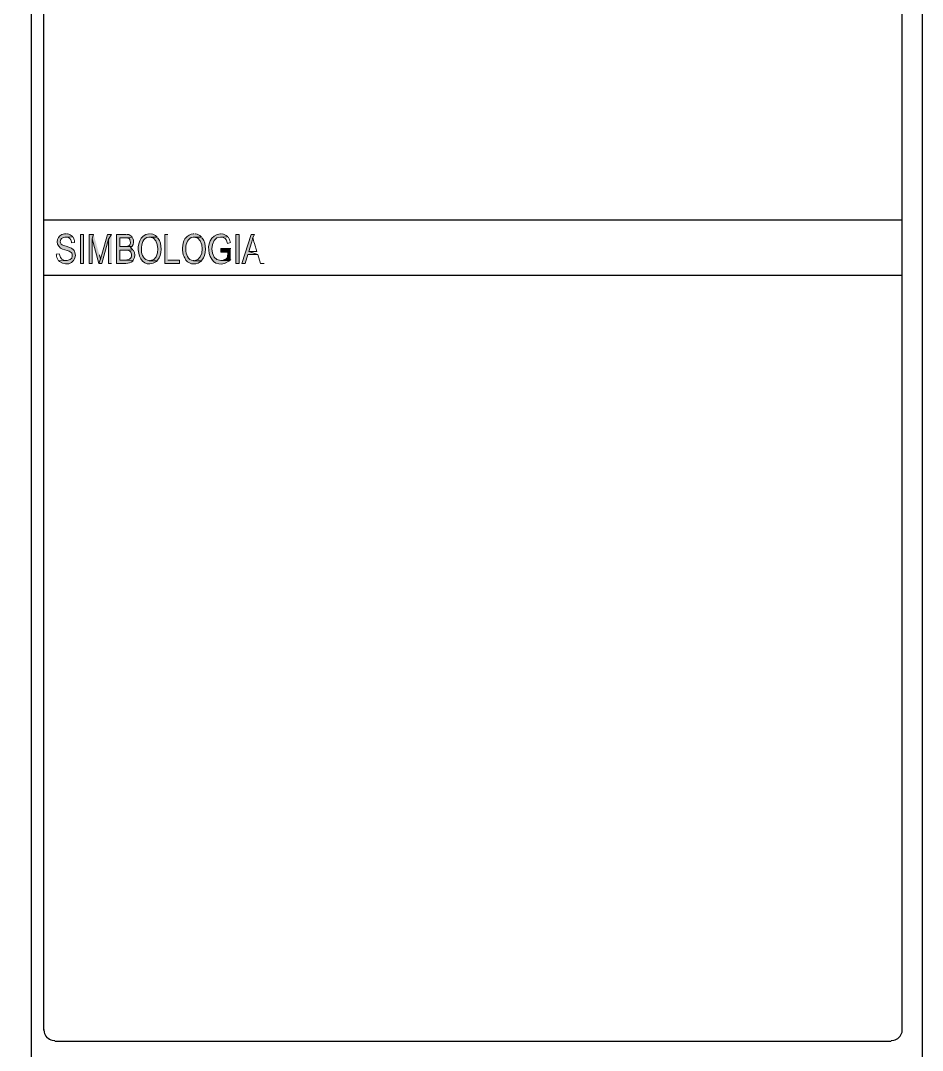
# Model space of a CAD drawing. Header units: millimetres. Extents: x -3 to 3438, y -2371 to 140.
# Drawn here: x 540.3 to 584.9, y 37.9 to 88.9 of the extents above; entities that cross this region are included whole.
import ezdxf

# ---------------------------------------------------------------- set-up
doc = ezdxf.new("R2010")
doc.units = ezdxf.units.MM
doc.layers.add('1- 1', color=1, linetype='Continuous')
doc.layers.add('1- 3', color=3, linetype='Continuous')

msp = doc.modelspace()

# ---------------------------------------------------------------- hatches: boundary and pattern name
at = {"layer": '1- 3'}
h = msp.add_hatch(color=256, dxfattribs=at)
edge = h.paths.add_edge_path()
edge.add_spline(control_points=[(542.486, 78.35), (542.486, 78.35), (542.462, 78.35), (542.462, 78.35), (542.462, 78.35), (542.423, 78.342), (542.423, 78.342), (542.059, 78.315), (541.941, 77.854), (542.225, 77.639), (542.225, 77.639), (542.32, 77.591), (542.32, 77.591), (542.468, 77.541), (542.638, 77.519), (542.762, 77.417), (542.762, 77.417), (542.786, 77.386), (542.786, 77.386), (542.786, 77.386), (542.802, 77.354), (542.802, 77.354), (542.836, 77.185), (542.778, 77.076), (542.604, 77.038), (542.604, 77.038), (542.565, 77.03), (542.565, 77.03), (542.565, 77.03), (542.517, 77.03), (542.517, 77.03), (542.517, 77.03), (542.13, 77.015), (542.13, 77.015), (542.13, 77.015), (542.162, 76.991), (542.162, 76.991), (542.162, 76.991), (542.178, 76.967), (542.178, 76.967), (542.561, 76.677), (543.112, 76.972), (542.928, 77.473), (542.928, 77.473), (542.912, 77.504), (542.912, 77.504), (542.912, 77.504), (542.897, 77.52), (542.897, 77.52), (542.897, 77.52), (542.873, 77.552), (542.873, 77.552), (542.763, 77.683), (542.536, 77.714), (542.383, 77.765), (542.383, 77.765), (542.344, 77.781), (542.344, 77.781), (542.344, 77.781), (542.312, 77.797), (542.312, 77.797), (542.145, 77.893), (542.216, 78.147), (542.399, 78.168), (542.399, 78.168), (542.446, 78.176), (542.446, 78.176), (542.446, 78.176), (542.494, 78.176), (542.494, 78.176), (542.494, 78.176), (542.841, 78.192), (542.841, 78.192), (542.841, 78.192), (542.81, 78.223), (542.81, 78.223), (542.755, 78.284), (542.654, 78.332), (542.573, 78.342), (542.573, 78.342), (542.525, 78.342), (542.525, 78.342)], knot_values=[0, 0, 0, 0, 0.035278, 0.035278, 0.035278, 0.070556, 0.070556, 0.070556, 0.105833, 0.105833, 0.105833, 0.141111, 0.141111, 0.141111, 0.176389, 0.176389, 0.176389, 0.211667, 0.211667, 0.211667, 0.246944, 0.246944, 0.246944, 0.282222, 0.282222, 0.282222, 0.3175, 0.3175, 0.3175, 0.352778, 0.352778, 0.352778, 0.388056, 0.388056, 0.388056, 0.423333, 0.423333, 0.423333, 0.458611, 0.458611, 0.458611, 0.493889, 0.493889, 0.493889, 0.529167, 0.529167, 0.529167, 0.564444, 0.564444, 0.564444, 0.599722, 0.599722, 0.599722, 0.635, 0.635, 0.635, 0.670278, 0.670278, 0.670278, 0.705556, 0.705556, 0.705556, 0.740833, 0.740833, 0.740833, 0.776111, 0.776111, 0.776111, 0.811389, 0.811389, 0.811389, 0.846667, 0.846667, 0.846667, 0.881944, 0.881944, 0.881944, 0.917222, 0.917222, 0.917222, 0.9525, 0.9525, 0.9525, 0.9525], degree=3, periodic=0)
edge.add_line((542.525, 78.342), (542.486, 78.35))
h = msp.add_hatch(color=256, dxfattribs=at)
h.dxf.hatch_style = 2
h.paths.add_polyline_path([(543.37, 76.88), (543.37, 78.318), (543.212, 78.318), (543.212, 76.88)])
for points in [[(543.868, 78.318), (543.639, 78.318), (543.639, 76.88), (543.789, 76.88), (543.789, 78.105)], [(543.868, 78.318), (543.789, 78.105), (544.129, 76.88), (544.208, 77.086), (544.152, 77.299)], [(544.761, 78.318), (544.611, 78.081), (544.611, 76.88), (544.761, 76.88)], [(547.549, 78.318), (547.391, 78.318), (547.391, 76.88), (548.126, 76.88), (548.126, 77.046), (547.549, 77.046)], [(550.661, 77.615), (550.163, 77.615), (550.163, 77.441), (550.511, 77.441), (550.503, 77.173), (550.487, 77.157), (550.464, 77.133), (550.432, 77.109), (550.393, 77.094), (550.353, 77.07), (550.314, 77.054), (550.282, 77.046), (550.242, 77.03), (550.163, 77.03), (550.598, 77.023), (550.63, 77.046), (550.661, 77.078)]]:
    msp.add_hatch(color=256, dxfattribs=at).paths.add_polyline_path(points)
h = msp.add_hatch(color=256, dxfattribs=at)
edge = h.paths.add_edge_path()
edge.add_spline(control_points=[(544.761, 78.318), (544.761, 78.318), (544.555, 78.318), (544.555, 78.318), (544.555, 78.318), (544.271, 77.315), (544.271, 77.315), (544.247, 77.239), (544.225, 77.163), (544.208, 77.086), (544.208, 77.086), (544.129, 76.88), (544.129, 76.88), (544.129, 76.88), (544.271, 76.88), (544.271, 76.88), (544.271, 76.88), (544.611, 78.081), (544.611, 78.081)], knot_values=[0, 0, 0, 0, 0.035278, 0.035278, 0.035278, 0.070556, 0.070556, 0.070556, 0.105833, 0.105833, 0.105833, 0.141111, 0.141111, 0.141111, 0.176389, 0.176389, 0.176389, 0.211667, 0.211667, 0.211667, 0.211667], degree=3, periodic=0)
edge.add_line((544.611, 78.081), (544.761, 78.318))
h = msp.add_hatch(color=256, dxfattribs=at)
edge = h.paths.add_edge_path()
edge.add_spline(control_points=[(545.456, 78.318), (545.456, 78.318), (545.006, 78.318), (545.006, 78.318), (545.006, 78.318), (545.006, 76.88), (545.006, 76.88), (545.006, 76.88), (545.456, 76.88), (545.456, 76.88), (545.599, 76.883), (545.7, 76.9), (545.803, 76.999), (545.803, 76.999), (545.827, 77.03), (545.827, 77.03), (545.827, 77.03), (545.163, 77.046), (545.163, 77.046), (545.163, 77.046), (545.163, 77.544), (545.163, 77.544), (545.163, 77.544), (545.44, 77.544), (545.44, 77.544), (545.44, 77.544), (545.811, 77.56), (545.811, 77.56), (545.811, 77.56), (545.78, 77.591), (545.78, 77.591), (545.78, 77.591), (545.748, 77.615), (545.748, 77.615), (545.748, 77.615), (545.716, 77.631), (545.716, 77.631), (545.716, 77.631), (545.677, 77.647), (545.677, 77.647), (545.677, 77.647), (545.701, 77.654), (545.701, 77.654), (545.701, 77.654), (545.756, 77.71), (545.756, 77.71), (545.756, 77.71), (545.163, 77.718), (545.163, 77.718), (545.163, 77.718), (545.163, 78.152), (545.163, 78.152), (545.163, 78.152), (545.4, 78.152), (545.4, 78.152), (545.4, 78.152), (545.78, 78.176), (545.78, 78.176), (545.78, 78.176), (545.756, 78.207), (545.756, 78.207), (545.682, 78.279), (545.649, 78.303), (545.543, 78.318), (545.543, 78.318), (545.503, 78.318), (545.503, 78.318)], knot_values=[0, 0, 0, 0, 0.035278, 0.035278, 0.035278, 0.070556, 0.070556, 0.070556, 0.105833, 0.105833, 0.105833, 0.141111, 0.141111, 0.141111, 0.176389, 0.176389, 0.176389, 0.211667, 0.211667, 0.211667, 0.246944, 0.246944, 0.246944, 0.282222, 0.282222, 0.282222, 0.3175, 0.3175, 0.3175, 0.352778, 0.352778, 0.352778, 0.388056, 0.388056, 0.388056, 0.423333, 0.423333, 0.423333, 0.458611, 0.458611, 0.458611, 0.493889, 0.493889, 0.493889, 0.529167, 0.529167, 0.529167, 0.564444, 0.564444, 0.564444, 0.599722, 0.599722, 0.599722, 0.635, 0.635, 0.635, 0.670278, 0.670278, 0.670278, 0.705556, 0.705556, 0.705556, 0.740833, 0.740833, 0.740833, 0.776111, 0.776111, 0.776111, 0.776111], degree=3, periodic=0)
edge.add_line((545.503, 78.318), (545.456, 78.318))
h = msp.add_hatch(color=256, dxfattribs=at)
edge = h.paths.add_edge_path()
edge.add_spline(control_points=[(545.78, 78.176), (545.78, 78.176), (545.4, 78.152), (545.4, 78.152), (545.4, 78.152), (545.479, 78.152), (545.479, 78.152), (545.61, 78.13), (545.667, 78.115), (545.685, 77.97), (545.685, 77.97), (545.693, 77.931), (545.693, 77.931), (545.693, 77.931), (545.693, 77.907), (545.693, 77.907), (545.693, 77.907), (545.677, 77.828), (545.677, 77.828), (545.677, 77.828), (545.661, 77.797), (545.661, 77.797), (545.661, 77.797), (545.63, 77.765), (545.63, 77.765), (545.63, 77.765), (545.598, 77.749), (545.598, 77.749), (545.598, 77.749), (545.566, 77.726), (545.566, 77.726), (545.566, 77.726), (545.551, 77.726), (545.551, 77.726), (545.551, 77.726), (545.511, 77.718), (545.511, 77.718), (545.511, 77.718), (545.163, 77.718), (545.163, 77.718), (545.163, 77.718), (545.756, 77.71), (545.756, 77.71), (545.756, 77.71), (545.78, 77.741), (545.78, 77.741), (545.852, 77.828), (545.863, 78.012), (545.811, 78.113), (545.811, 78.113), (545.795, 78.152), (545.795, 78.152)], knot_values=[0, 0, 0, 0, 0.035278, 0.035278, 0.035278, 0.070556, 0.070556, 0.070556, 0.105833, 0.105833, 0.105833, 0.141111, 0.141111, 0.141111, 0.176389, 0.176389, 0.176389, 0.211667, 0.211667, 0.211667, 0.246944, 0.246944, 0.246944, 0.282222, 0.282222, 0.282222, 0.3175, 0.3175, 0.3175, 0.352778, 0.352778, 0.352778, 0.388056, 0.388056, 0.388056, 0.423333, 0.423333, 0.423333, 0.458611, 0.458611, 0.458611, 0.493889, 0.493889, 0.493889, 0.529167, 0.529167, 0.529167, 0.564444, 0.564444, 0.564444, 0.599722, 0.599722, 0.599722, 0.599722], degree=3, periodic=0)
edge.add_line((545.795, 78.152), (545.78, 78.176))
h = msp.add_hatch(color=256, dxfattribs=at)
edge = h.paths.add_edge_path()
edge.add_spline(control_points=[(546.641, 78.35), (546.641, 78.35), (546.601, 78.342), (546.601, 78.342), (545.704, 78.249), (546.036, 76.345), (546.98, 76.983), (546.98, 76.983), (547.012, 77.015), (547.012, 77.015), (547.012, 77.015), (546.641, 77.015), (546.641, 77.015), (546.641, 77.015), (546.617, 77.023), (546.617, 77.023), (546.366, 77.029), (546.241, 77.309), (546.238, 77.528), (546.238, 77.528), (546.238, 77.583), (546.238, 77.583), (546.236, 77.837), (546.307, 78.138), (546.601, 78.184), (546.601, 78.184), (547.012, 78.184), (547.012, 78.184), (547.012, 78.184), (546.988, 78.207), (546.988, 78.207), (546.908, 78.28), (546.827, 78.322), (546.72, 78.342), (546.72, 78.342), (546.68, 78.342), (546.68, 78.342)], knot_values=[0, 0, 0, 0, 0.035278, 0.035278, 0.035278, 0.070556, 0.070556, 0.070556, 0.105833, 0.105833, 0.105833, 0.141111, 0.141111, 0.141111, 0.176389, 0.176389, 0.176389, 0.211667, 0.211667, 0.211667, 0.246944, 0.246944, 0.246944, 0.282222, 0.282222, 0.282222, 0.3175, 0.3175, 0.3175, 0.352778, 0.352778, 0.352778, 0.388056, 0.388056, 0.388056, 0.423333, 0.423333, 0.423333, 0.423333], degree=3, periodic=0)
edge.add_line((546.68, 78.342), (546.641, 78.35))
h = msp.add_hatch(color=256, dxfattribs=at)
edge = h.paths.add_edge_path()
edge.add_spline(control_points=[(547.012, 78.184), (547.012, 78.184), (546.641, 78.184), (546.641, 78.184), (546.641, 78.184), (546.664, 78.184), (546.664, 78.184), (547.173, 78.16), (547.175, 77.052), (546.68, 77.023), (546.68, 77.023), (546.641, 77.015), (546.641, 77.015), (546.641, 77.015), (547.012, 77.015), (547.012, 77.015), (547.012, 77.015), (547.036, 77.046), (547.036, 77.046), (547.257, 77.285), (547.263, 77.872), (547.059, 78.12), (547.059, 78.12), (547.036, 78.152), (547.036, 78.152)], knot_values=[0, 0, 0, 0, 0.035278, 0.035278, 0.035278, 0.070556, 0.070556, 0.070556, 0.105833, 0.105833, 0.105833, 0.141111, 0.141111, 0.141111, 0.176389, 0.176389, 0.176389, 0.211667, 0.211667, 0.211667, 0.246944, 0.246944, 0.246944, 0.282222, 0.282222, 0.282222, 0.282222], degree=3, periodic=0)
edge.add_line((547.036, 78.152), (547.012, 78.184))
h = msp.add_hatch(color=256, dxfattribs=at)
edge = h.paths.add_edge_path()
edge.add_spline(control_points=[(548.836, 78.342), (548.836, 78.342), (548.797, 78.342), (548.797, 78.342), (548.654, 78.342), (548.521, 78.251), (548.434, 78.144), (548.434, 78.144), (548.426, 78.144), (548.426, 78.144), (548.426, 78.144), (548.41, 78.113), (548.41, 78.113), (548.41, 78.113), (548.386, 78.089), (548.386, 78.089), (548.253, 77.86), (548.235, 77.452), (548.347, 77.212), (548.347, 77.212), (548.378, 77.149), (548.378, 77.149), (548.525, 76.852), (548.878, 76.759), (549.145, 76.959), (549.145, 76.959), (549.176, 76.983), (549.176, 76.983), (549.176, 76.983), (549.208, 77.015), (549.208, 77.015), (549.208, 77.015), (548.836, 77.015), (548.836, 77.015), (548.836, 77.015), (548.813, 77.023), (548.813, 77.023), (548.543, 77.029), (548.422, 77.345), (548.434, 77.575), (548.434, 77.575), (548.434, 77.639), (548.434, 77.639), (548.446, 77.881), (548.522, 78.139), (548.797, 78.184), (548.797, 78.184), (549.208, 78.184), (549.208, 78.184), (549.208, 78.184), (549.184, 78.207), (549.184, 78.207), (549.105, 78.274), (549.019, 78.327), (548.915, 78.342), (548.915, 78.342), (548.876, 78.342), (548.876, 78.342)], knot_values=[0, 0, 0, 0, 0.035278, 0.035278, 0.035278, 0.070556, 0.070556, 0.070556, 0.105833, 0.105833, 0.105833, 0.141111, 0.141111, 0.141111, 0.176389, 0.176389, 0.176389, 0.211667, 0.211667, 0.211667, 0.246944, 0.246944, 0.246944, 0.282222, 0.282222, 0.282222, 0.3175, 0.3175, 0.3175, 0.352778, 0.352778, 0.352778, 0.388056, 0.388056, 0.388056, 0.423333, 0.423333, 0.423333, 0.458611, 0.458611, 0.458611, 0.493889, 0.493889, 0.493889, 0.529167, 0.529167, 0.529167, 0.564444, 0.564444, 0.564444, 0.599722, 0.599722, 0.599722, 0.635, 0.635, 0.635, 0.670278, 0.670278, 0.670278, 0.670278], degree=3, periodic=0)
edge.add_line((548.876, 78.342), (548.836, 78.342))
h = msp.add_hatch(color=256, dxfattribs=at)
edge = h.paths.add_edge_path()
edge.add_spline(control_points=[(549.208, 78.184), (549.208, 78.184), (548.836, 78.184), (548.836, 78.184), (548.836, 78.184), (548.86, 78.184), (548.86, 78.184), (549.379, 78.154), (549.36, 77.039), (548.876, 77.023), (548.876, 77.023), (548.836, 77.015), (548.836, 77.015), (548.836, 77.015), (549.208, 77.015), (549.208, 77.015), (549.208, 77.015), (549.231, 77.046), (549.231, 77.046), (549.453, 77.285), (549.459, 77.872), (549.255, 78.12), (549.255, 78.12), (549.231, 78.152), (549.231, 78.152)], knot_values=[0, 0, 0, 0, 0.035278, 0.035278, 0.035278, 0.070556, 0.070556, 0.070556, 0.105833, 0.105833, 0.105833, 0.141111, 0.141111, 0.141111, 0.176389, 0.176389, 0.176389, 0.211667, 0.211667, 0.211667, 0.246944, 0.246944, 0.246944, 0.282222, 0.282222, 0.282222, 0.282222], degree=3, periodic=0)
edge.add_line((549.231, 78.152), (549.208, 78.184))
h = msp.add_hatch(color=256, dxfattribs=at)
edge = h.paths.add_edge_path()
edge.add_spline(control_points=[(550.163, 78.342), (550.163, 78.342), (550.156, 78.342), (550.156, 78.342), (549.128, 78.275), (549.547, 76.284), (550.566, 76.999), (550.566, 76.999), (550.598, 77.023), (550.598, 77.023), (550.598, 77.023), (550.163, 77.03), (550.163, 77.03), (549.575, 76.986), (549.584, 78.209), (550.156, 78.184), (550.156, 78.184), (550.511, 78.199), (550.511, 78.199), (550.511, 78.199), (550.487, 78.231), (550.487, 78.231), (550.421, 78.286), (550.33, 78.332), (550.242, 78.342), (550.242, 78.342), (550.203, 78.342), (550.203, 78.342)], knot_values=[0, 0, 0, 0, 0.035278, 0.035278, 0.035278, 0.070556, 0.070556, 0.070556, 0.105833, 0.105833, 0.105833, 0.141111, 0.141111, 0.141111, 0.176389, 0.176389, 0.176389, 0.211667, 0.211667, 0.211667, 0.246944, 0.246944, 0.246944, 0.282222, 0.282222, 0.282222, 0.3175, 0.3175, 0.3175, 0.3175], degree=3, periodic=0)
edge.add_line((550.203, 78.342), (550.163, 78.342))
h = msp.add_hatch(color=256, dxfattribs=at)
h.dxf.hatch_style = 2
h.paths.add_polyline_path([(551.072, 76.88), (551.072, 78.318), (550.914, 78.318), (550.914, 76.88)])
h = msp.add_hatch(color=256, dxfattribs=at)
edge = h.paths.add_edge_path()
edge.add_spline(control_points=[(551.838, 78.318), (551.838, 78.318), (551.664, 78.318), (551.664, 78.318), (551.664, 78.318), (551.214, 76.88), (551.214, 76.88), (551.214, 76.88), (551.38, 76.88), (551.38, 76.88), (551.38, 76.88), (551.506, 77.315), (551.506, 77.315), (551.506, 77.315), (552.004, 77.315), (552.004, 77.315), (552.004, 77.315), (551.554, 77.473), (551.554, 77.473), (551.554, 77.473), (551.68, 77.891), (551.68, 77.891), (551.702, 77.952), (551.73, 78.065), (551.743, 78.128), (551.743, 78.128), (551.751, 78.168), (551.751, 78.168)], knot_values=[0, 0, 0, 0, 0.035278, 0.035278, 0.035278, 0.070556, 0.070556, 0.070556, 0.105833, 0.105833, 0.105833, 0.141111, 0.141111, 0.141111, 0.176389, 0.176389, 0.176389, 0.211667, 0.211667, 0.211667, 0.246944, 0.246944, 0.246944, 0.282222, 0.282222, 0.282222, 0.3175, 0.3175, 0.3175, 0.3175], degree=3, periodic=0)
edge.add_line((551.751, 78.168), (551.838, 78.318))
h = msp.add_hatch(color=256, dxfattribs=at)
edge = h.paths.add_edge_path()
edge.add_spline(control_points=[(545.811, 77.56), (545.811, 77.56), (545.44, 77.544), (545.44, 77.544), (545.44, 77.544), (545.511, 77.544), (545.511, 77.544), (545.65, 77.526), (545.711, 77.484), (545.74, 77.338), (545.74, 77.338), (545.74, 77.259), (545.74, 77.259), (545.74, 77.259), (545.724, 77.18), (545.724, 77.18), (545.724, 77.18), (545.709, 77.149), (545.709, 77.149), (545.709, 77.149), (545.693, 77.141), (545.693, 77.141), (545.693, 77.141), (545.669, 77.109), (545.669, 77.109), (545.669, 77.109), (545.637, 77.086), (545.637, 77.086), (545.637, 77.086), (545.606, 77.07), (545.606, 77.07), (545.606, 77.07), (545.582, 77.062), (545.582, 77.062), (545.582, 77.062), (545.551, 77.054), (545.551, 77.054), (545.551, 77.054), (545.511, 77.054), (545.511, 77.054), (545.511, 77.054), (545.464, 77.046), (545.464, 77.046), (545.464, 77.046), (545.163, 77.046), (545.163, 77.046), (545.163, 77.046), (545.827, 77.03), (545.827, 77.03), (545.827, 77.03), (545.851, 77.07), (545.851, 77.07), (545.915, 77.202), (545.926, 77.392), (545.843, 77.52), (545.843, 77.52), (545.835, 77.528), (545.835, 77.528)], knot_values=[0, 0, 0, 0, 0.035278, 0.035278, 0.035278, 0.070556, 0.070556, 0.070556, 0.105833, 0.105833, 0.105833, 0.141111, 0.141111, 0.141111, 0.176389, 0.176389, 0.176389, 0.211667, 0.211667, 0.211667, 0.246944, 0.246944, 0.246944, 0.282222, 0.282222, 0.282222, 0.3175, 0.3175, 0.3175, 0.352778, 0.352778, 0.352778, 0.388056, 0.388056, 0.388056, 0.423333, 0.423333, 0.423333, 0.458611, 0.458611, 0.458611, 0.493889, 0.493889, 0.493889, 0.529167, 0.529167, 0.529167, 0.564444, 0.564444, 0.564444, 0.599722, 0.599722, 0.599722, 0.635, 0.635, 0.635, 0.670278, 0.670278, 0.670278, 0.670278], degree=3, periodic=0)
edge.add_line((545.835, 77.528), (545.811, 77.56))

# ---------------------------------------------------------------- linework, layer by layer
at = {"layer": '1- 1', "lineweight": 25}
for points in [[(294.776, 139.89), (294.776, -75.213), (584.919, -75.213), (584.919, 139.89), (294.776, 139.89)], [(540.78, 137.749), (540.78, -73.649)]]:
    msp.add_lwpolyline(points, dxfattribs=at)
at = {"layer": '1- 3', "lineweight": 25}
for points in [[(541.396, 38.902), (541.396, 137.749)], [(583.923, 79.029), (541.396, 79.029)], [(541.396, 76.304), (583.923, 76.304)], [(541.941, 38.365), (583.378, 38.365)]]:
    msp.add_lwpolyline(points, dxfattribs=at)
at = {"layer": '1- 3', "lineweight": 0}
for points in [[(543.37, 76.88), (543.37, 78.318), (543.212, 78.318), (543.212, 76.88), (543.37, 76.88)], [(543.868, 78.318), (543.639, 78.318), (543.639, 76.88), (543.789, 76.88), (543.789, 78.105)], [(543.868, 78.318), (543.789, 78.105), (544.129, 76.88), (544.208, 77.086), (544.152, 77.299)], [(544.761, 78.318), (544.611, 78.081), (544.611, 76.88), (544.761, 76.88)], [(547.549, 78.318), (547.391, 78.318), (547.391, 76.88), (548.126, 76.88), (548.126, 77.046), (547.549, 77.046)], [(551.072, 76.88), (551.072, 78.318), (550.914, 78.318), (550.914, 76.88), (551.072, 76.88)], [(550.661, 77.615), (550.163, 77.615), (550.163, 77.441), (550.511, 77.441), (550.503, 77.173), (550.487, 77.157), (550.464, 77.133), (550.432, 77.109), (550.393, 77.094), (550.353, 77.07), (550.314, 77.054), (550.282, 77.046), (550.242, 77.03), (550.163, 77.03), (550.598, 77.023), (550.63, 77.046), (550.661, 77.078)]]:
    msp.add_lwpolyline(points, dxfattribs=at)
at = {"layer": '1- 3', "lineweight": 25}
for points in [[(583.923, 38.902), (583.923, 38.902), (583.923, 137.749), (583.923, 137.749), (583.919, 138.052), (583.678, 138.282), (583.378, 138.286), (583.378, 138.286), (541.933, 138.286), (541.933, 138.286)], [(541.404, 38.942), (541.404, 38.942), (541.412, 38.823), (541.412, 38.823), (541.463, 38.617), (541.613, 38.466), (541.822, 38.421), (541.822, 38.421), (541.941, 38.405), (541.941, 38.405)], [(583.378, 38.405), (583.378, 38.405), (583.497, 38.421), (583.497, 38.421), (583.691, 38.45), (583.865, 38.64), (583.908, 38.823), (583.908, 38.823), (583.915, 38.942), (583.915, 38.942)]]:
    msp.add_open_spline(points, degree=3, knots=[0, 0, 0, 0, 1, 1, 1, 2, 2, 2, 3, 3, 3, 3], dxfattribs=at)
at = {"layer": '1- 3', "lineweight": 0}
for points, knots in [([(542.486, 78.35), (542.486, 78.35), (542.462, 78.35), (542.462, 78.35), (542.462, 78.35), (542.423, 78.342), (542.423, 78.342), (542.059, 78.315), (541.941, 77.854), (542.225, 77.639), (542.225, 77.639), (542.32, 77.591), (542.32, 77.591), (542.468, 77.541), (542.638, 77.519), (542.762, 77.417), (542.762, 77.417), (542.786, 77.386), (542.786, 77.386), (542.786, 77.386), (542.802, 77.354), (542.802, 77.354), (542.836, 77.185), (542.778, 77.076), (542.604, 77.038), (542.604, 77.038), (542.565, 77.03), (542.565, 77.03), (542.565, 77.03), (542.517, 77.03), (542.517, 77.03), (542.517, 77.03), (542.13, 77.015), (542.13, 77.015), (542.13, 77.015), (542.162, 76.991), (542.162, 76.991), (542.162, 76.991), (542.178, 76.967), (542.178, 76.967), (542.561, 76.677), (543.112, 76.972), (542.928, 77.473), (542.928, 77.473), (542.912, 77.504), (542.912, 77.504), (542.912, 77.504), (542.897, 77.52), (542.897, 77.52), (542.897, 77.52), (542.873, 77.552), (542.873, 77.552), (542.763, 77.683), (542.536, 77.714), (542.383, 77.765), (542.383, 77.765), (542.344, 77.781), (542.344, 77.781), (542.344, 77.781), (542.312, 77.797), (542.312, 77.797), (542.145, 77.893), (542.216, 78.147), (542.399, 78.168), (542.399, 78.168), (542.446, 78.176), (542.446, 78.176), (542.446, 78.176), (542.494, 78.176), (542.494, 78.176), (542.494, 78.176), (542.841, 78.192), (542.841, 78.192), (542.841, 78.192), (542.81, 78.223), (542.81, 78.223), (542.755, 78.284), (542.654, 78.332), (542.573, 78.342), (542.573, 78.342), (542.525, 78.342), (542.525, 78.342)], [0, 0, 0, 0, 1, 1, 1, 2, 2, 2, 3, 3, 3, 4, 4, 4, 5, 5, 5, 6, 6, 6, 7, 7, 7, 8, 8, 8, 9, 9, 9, 10, 10, 10, 11, 11, 11, 12, 12, 12, 13, 13, 13, 14, 14, 14, 15, 15, 15, 16, 16, 16, 17, 17, 17, 18, 18, 18, 19, 19, 19, 20, 20, 20, 21, 21, 21, 22, 22, 22, 23, 23, 23, 24, 24, 24, 25, 25, 25, 26, 26, 26, 27, 27, 27, 27]), ([(542.841, 78.192), (542.841, 78.192), (542.494, 78.176), (542.494, 78.176), (542.494, 78.176), (542.517, 78.176), (542.517, 78.176), (542.675, 78.169), (542.737, 78.097), (542.77, 77.947), (542.77, 77.947), (542.778, 77.899), (542.778, 77.899), (542.778, 77.899), (542.928, 77.915), (542.928, 77.915), (542.928, 77.915), (542.928, 77.962), (542.928, 77.962), (542.913, 78.036), (542.911, 78.077), (542.873, 78.144), (542.873, 78.144), (542.857, 78.16), (542.857, 78.16)], [0, 0, 0, 0, 1, 1, 1, 2, 2, 2, 3, 3, 3, 4, 4, 4, 5, 5, 5, 6, 6, 6, 7, 7, 7, 8, 8, 8, 8]), ([(544.761, 78.318), (544.761, 78.318), (544.555, 78.318), (544.555, 78.318), (544.555, 78.318), (544.271, 77.315), (544.271, 77.315), (544.247, 77.239), (544.225, 77.163), (544.208, 77.086), (544.208, 77.086), (544.129, 76.88), (544.129, 76.88), (544.129, 76.88), (544.271, 76.88), (544.271, 76.88), (544.271, 76.88), (544.611, 78.081), (544.611, 78.081)], [0, 0, 0, 0, 1, 1, 1, 2, 2, 2, 3, 3, 3, 4, 4, 4, 5, 5, 5, 6, 6, 6, 6]), ([(545.456, 78.318), (545.456, 78.318), (545.006, 78.318), (545.006, 78.318), (545.006, 78.318), (545.006, 76.88), (545.006, 76.88), (545.006, 76.88), (545.456, 76.88), (545.456, 76.88), (545.599, 76.883), (545.7, 76.9), (545.803, 76.999), (545.803, 76.999), (545.827, 77.03), (545.827, 77.03), (545.827, 77.03), (545.163, 77.046), (545.163, 77.046), (545.163, 77.046), (545.163, 77.544), (545.163, 77.544), (545.163, 77.544), (545.44, 77.544), (545.44, 77.544), (545.44, 77.544), (545.811, 77.56), (545.811, 77.56), (545.811, 77.56), (545.78, 77.591), (545.78, 77.591), (545.78, 77.591), (545.748, 77.615), (545.748, 77.615), (545.748, 77.615), (545.716, 77.631), (545.716, 77.631), (545.716, 77.631), (545.677, 77.647), (545.677, 77.647), (545.677, 77.647), (545.701, 77.654), (545.701, 77.654), (545.701, 77.654), (545.756, 77.71), (545.756, 77.71), (545.756, 77.71), (545.163, 77.718), (545.163, 77.718), (545.163, 77.718), (545.163, 78.152), (545.163, 78.152), (545.163, 78.152), (545.4, 78.152), (545.4, 78.152), (545.4, 78.152), (545.78, 78.176), (545.78, 78.176), (545.78, 78.176), (545.756, 78.207), (545.756, 78.207), (545.682, 78.279), (545.649, 78.303), (545.543, 78.318), (545.543, 78.318), (545.503, 78.318), (545.503, 78.318)], [0, 0, 0, 0, 1, 1, 1, 2, 2, 2, 3, 3, 3, 4, 4, 4, 5, 5, 5, 6, 6, 6, 7, 7, 7, 8, 8, 8, 9, 9, 9, 10, 10, 10, 11, 11, 11, 12, 12, 12, 13, 13, 13, 14, 14, 14, 15, 15, 15, 16, 16, 16, 17, 17, 17, 18, 18, 18, 19, 19, 19, 20, 20, 20, 21, 21, 21, 22, 22, 22, 22]), ([(545.78, 78.176), (545.78, 78.176), (545.4, 78.152), (545.4, 78.152), (545.4, 78.152), (545.479, 78.152), (545.479, 78.152), (545.61, 78.13), (545.667, 78.115), (545.685, 77.97), (545.685, 77.97), (545.693, 77.931), (545.693, 77.931), (545.693, 77.931), (545.693, 77.907), (545.693, 77.907), (545.693, 77.907), (545.677, 77.828), (545.677, 77.828), (545.677, 77.828), (545.661, 77.797), (545.661, 77.797), (545.661, 77.797), (545.63, 77.765), (545.63, 77.765), (545.63, 77.765), (545.598, 77.749), (545.598, 77.749), (545.598, 77.749), (545.566, 77.726), (545.566, 77.726), (545.566, 77.726), (545.551, 77.726), (545.551, 77.726), (545.551, 77.726), (545.511, 77.718), (545.511, 77.718), (545.511, 77.718), (545.163, 77.718), (545.163, 77.718), (545.163, 77.718), (545.756, 77.71), (545.756, 77.71), (545.756, 77.71), (545.78, 77.741), (545.78, 77.741), (545.852, 77.828), (545.863, 78.012), (545.811, 78.113), (545.811, 78.113), (545.795, 78.152), (545.795, 78.152)], [0, 0, 0, 0, 1, 1, 1, 2, 2, 2, 3, 3, 3, 4, 4, 4, 5, 5, 5, 6, 6, 6, 7, 7, 7, 8, 8, 8, 9, 9, 9, 10, 10, 10, 11, 11, 11, 12, 12, 12, 13, 13, 13, 14, 14, 14, 15, 15, 15, 16, 16, 16, 17, 17, 17, 17]), ([(546.641, 78.35), (546.641, 78.35), (546.601, 78.342), (546.601, 78.342), (545.704, 78.249), (546.036, 76.345), (546.98, 76.983), (546.98, 76.983), (547.012, 77.015), (547.012, 77.015), (547.012, 77.015), (546.641, 77.015), (546.641, 77.015), (546.641, 77.015), (546.617, 77.023), (546.617, 77.023), (546.366, 77.029), (546.241, 77.309), (546.238, 77.528), (546.238, 77.528), (546.238, 77.583), (546.238, 77.583), (546.236, 77.837), (546.307, 78.138), (546.601, 78.184), (546.601, 78.184), (547.012, 78.184), (547.012, 78.184), (547.012, 78.184), (546.988, 78.207), (546.988, 78.207), (546.908, 78.28), (546.827, 78.322), (546.72, 78.342), (546.72, 78.342), (546.68, 78.342), (546.68, 78.342)], [0, 0, 0, 0, 1, 1, 1, 2, 2, 2, 3, 3, 3, 4, 4, 4, 5, 5, 5, 6, 6, 6, 7, 7, 7, 8, 8, 8, 9, 9, 9, 10, 10, 10, 11, 11, 11, 12, 12, 12, 12]), ([(547.012, 78.184), (547.012, 78.184), (546.641, 78.184), (546.641, 78.184), (546.641, 78.184), (546.664, 78.184), (546.664, 78.184), (547.173, 78.16), (547.175, 77.052), (546.68, 77.023), (546.68, 77.023), (546.641, 77.015), (546.641, 77.015), (546.641, 77.015), (547.012, 77.015), (547.012, 77.015), (547.012, 77.015), (547.036, 77.046), (547.036, 77.046), (547.257, 77.285), (547.263, 77.872), (547.059, 78.12), (547.059, 78.12), (547.036, 78.152), (547.036, 78.152)], [0, 0, 0, 0, 1, 1, 1, 2, 2, 2, 3, 3, 3, 4, 4, 4, 5, 5, 5, 6, 6, 6, 7, 7, 7, 8, 8, 8, 8]), ([(548.836, 78.342), (548.836, 78.342), (548.797, 78.342), (548.797, 78.342), (548.654, 78.342), (548.521, 78.251), (548.434, 78.144), (548.434, 78.144), (548.426, 78.144), (548.426, 78.144), (548.426, 78.144), (548.41, 78.113), (548.41, 78.113), (548.41, 78.113), (548.386, 78.089), (548.386, 78.089), (548.253, 77.86), (548.235, 77.452), (548.347, 77.212), (548.347, 77.212), (548.378, 77.149), (548.378, 77.149), (548.525, 76.852), (548.878, 76.759), (549.145, 76.959), (549.145, 76.959), (549.176, 76.983), (549.176, 76.983), (549.176, 76.983), (549.208, 77.015), (549.208, 77.015), (549.208, 77.015), (548.836, 77.015), (548.836, 77.015), (548.836, 77.015), (548.813, 77.023), (548.813, 77.023), (548.543, 77.029), (548.422, 77.345), (548.434, 77.575), (548.434, 77.575), (548.434, 77.639), (548.434, 77.639), (548.446, 77.881), (548.522, 78.139), (548.797, 78.184), (548.797, 78.184), (549.208, 78.184), (549.208, 78.184), (549.208, 78.184), (549.184, 78.207), (549.184, 78.207), (549.105, 78.274), (549.019, 78.327), (548.915, 78.342), (548.915, 78.342), (548.876, 78.342), (548.876, 78.342)], [0, 0, 0, 0, 1, 1, 1, 2, 2, 2, 3, 3, 3, 4, 4, 4, 5, 5, 5, 6, 6, 6, 7, 7, 7, 8, 8, 8, 9, 9, 9, 10, 10, 10, 11, 11, 11, 12, 12, 12, 13, 13, 13, 14, 14, 14, 15, 15, 15, 16, 16, 16, 17, 17, 17, 18, 18, 18, 19, 19, 19, 19]), ([(549.208, 78.184), (549.208, 78.184), (548.836, 78.184), (548.836, 78.184), (548.836, 78.184), (548.86, 78.184), (548.86, 78.184), (549.379, 78.154), (549.36, 77.039), (548.876, 77.023), (548.876, 77.023), (548.836, 77.015), (548.836, 77.015), (548.836, 77.015), (549.208, 77.015), (549.208, 77.015), (549.208, 77.015), (549.231, 77.046), (549.231, 77.046), (549.453, 77.285), (549.459, 77.872), (549.255, 78.12), (549.255, 78.12), (549.231, 78.152), (549.231, 78.152)], [0, 0, 0, 0, 1, 1, 1, 2, 2, 2, 3, 3, 3, 4, 4, 4, 5, 5, 5, 6, 6, 6, 7, 7, 7, 8, 8, 8, 8]), ([(550.163, 78.342), (550.163, 78.342), (550.156, 78.342), (550.156, 78.342), (549.128, 78.275), (549.547, 76.284), (550.566, 76.999), (550.566, 76.999), (550.598, 77.023), (550.598, 77.023), (550.598, 77.023), (550.163, 77.03), (550.163, 77.03), (549.575, 76.986), (549.584, 78.209), (550.156, 78.184), (550.156, 78.184), (550.511, 78.199), (550.511, 78.199), (550.511, 78.199), (550.487, 78.231), (550.487, 78.231), (550.421, 78.286), (550.33, 78.332), (550.242, 78.342), (550.242, 78.342), (550.203, 78.342), (550.203, 78.342)], [0, 0, 0, 0, 1, 1, 1, 2, 2, 2, 3, 3, 3, 4, 4, 4, 5, 5, 5, 6, 6, 6, 7, 7, 7, 8, 8, 8, 9, 9, 9, 9]), ([(550.511, 78.199), (550.511, 78.199), (550.156, 78.184), (550.156, 78.184), (550.156, 78.184), (550.163, 78.184), (550.163, 78.184), (550.329, 78.173), (550.461, 78.088), (550.487, 77.915), (550.487, 77.915), (550.503, 77.868), (550.503, 77.868), (550.503, 77.868), (550.645, 77.915), (550.645, 77.915), (550.645, 77.915), (550.637, 77.947), (550.637, 77.947), (550.605, 78.046), (550.602, 78.065), (550.551, 78.16), (550.551, 78.16), (550.543, 78.176), (550.543, 78.176)], [0, 0, 0, 0, 1, 1, 1, 2, 2, 2, 3, 3, 3, 4, 4, 4, 5, 5, 5, 6, 6, 6, 7, 7, 7, 8, 8, 8, 8]), ([(551.838, 78.318), (551.838, 78.318), (551.664, 78.318), (551.664, 78.318), (551.664, 78.318), (551.214, 76.88), (551.214, 76.88), (551.214, 76.88), (551.38, 76.88), (551.38, 76.88), (551.38, 76.88), (551.506, 77.315), (551.506, 77.315), (551.506, 77.315), (552.004, 77.315), (552.004, 77.315), (552.004, 77.315), (551.554, 77.473), (551.554, 77.473), (551.554, 77.473), (551.68, 77.891), (551.68, 77.891), (551.702, 77.952), (551.73, 78.065), (551.743, 78.128), (551.743, 78.128), (551.751, 78.168), (551.751, 78.168)], [0, 0, 0, 0, 1, 1, 1, 2, 2, 2, 3, 3, 3, 4, 4, 4, 5, 5, 5, 6, 6, 6, 7, 7, 7, 8, 8, 8, 9, 9, 9, 9]), ([(551.838, 78.318), (551.838, 78.318), (551.751, 78.168), (551.751, 78.168), (551.755, 78.092), (551.812, 77.955), (551.83, 77.868), (551.83, 77.868), (551.957, 77.473), (551.957, 77.473), (551.957, 77.473), (551.554, 77.473), (551.554, 77.473), (551.554, 77.473), (552.004, 77.315), (552.004, 77.315), (552.004, 77.315), (552.138, 76.88), (552.138, 76.88), (552.138, 76.88), (552.32, 76.88), (552.32, 76.88)], [0, 0, 0, 0, 1, 1, 1, 2, 2, 2, 3, 3, 3, 4, 4, 4, 5, 5, 5, 6, 6, 6, 7, 7, 7, 7]), ([(545.811, 77.56), (545.811, 77.56), (545.44, 77.544), (545.44, 77.544), (545.44, 77.544), (545.511, 77.544), (545.511, 77.544), (545.65, 77.526), (545.711, 77.484), (545.74, 77.338), (545.74, 77.338), (545.74, 77.259), (545.74, 77.259), (545.74, 77.259), (545.724, 77.18), (545.724, 77.18), (545.724, 77.18), (545.709, 77.149), (545.709, 77.149), (545.709, 77.149), (545.693, 77.141), (545.693, 77.141), (545.693, 77.141), (545.669, 77.109), (545.669, 77.109), (545.669, 77.109), (545.637, 77.086), (545.637, 77.086), (545.637, 77.086), (545.606, 77.07), (545.606, 77.07), (545.606, 77.07), (545.582, 77.062), (545.582, 77.062), (545.582, 77.062), (545.551, 77.054), (545.551, 77.054), (545.551, 77.054), (545.511, 77.054), (545.511, 77.054), (545.511, 77.054), (545.464, 77.046), (545.464, 77.046), (545.464, 77.046), (545.163, 77.046), (545.163, 77.046), (545.163, 77.046), (545.827, 77.03), (545.827, 77.03), (545.827, 77.03), (545.851, 77.07), (545.851, 77.07), (545.915, 77.202), (545.926, 77.392), (545.843, 77.52), (545.843, 77.52), (545.835, 77.528), (545.835, 77.528)], [0, 0, 0, 0, 1, 1, 1, 2, 2, 2, 3, 3, 3, 4, 4, 4, 5, 5, 5, 6, 6, 6, 7, 7, 7, 8, 8, 8, 9, 9, 9, 10, 10, 10, 11, 11, 11, 12, 12, 12, 13, 13, 13, 14, 14, 14, 15, 15, 15, 16, 16, 16, 17, 17, 17, 18, 18, 18, 19, 19, 19, 19]), ([(542.17, 77.362), (542.17, 77.362), (542.02, 77.346), (542.02, 77.346), (542.02, 77.346), (542.028, 77.299), (542.028, 77.299), (542.024, 77.21), (542.06, 77.116), (542.115, 77.046), (542.115, 77.046), (542.13, 77.015), (542.13, 77.015), (542.13, 77.015), (542.517, 77.03), (542.517, 77.03), (542.517, 77.03), (542.494, 77.03), (542.494, 77.03), (542.359, 77.025), (542.203, 77.136), (542.186, 77.275), (542.186, 77.275), (542.178, 77.315), (542.178, 77.315)], [0, 0, 0, 0, 1, 1, 1, 2, 2, 2, 3, 3, 3, 4, 4, 4, 5, 5, 5, 6, 6, 6, 7, 7, 7, 8, 8, 8, 8])]:
    msp.add_open_spline(points, degree=3, knots=knots, dxfattribs=at)

doc.saveas('drawing.dxf')
